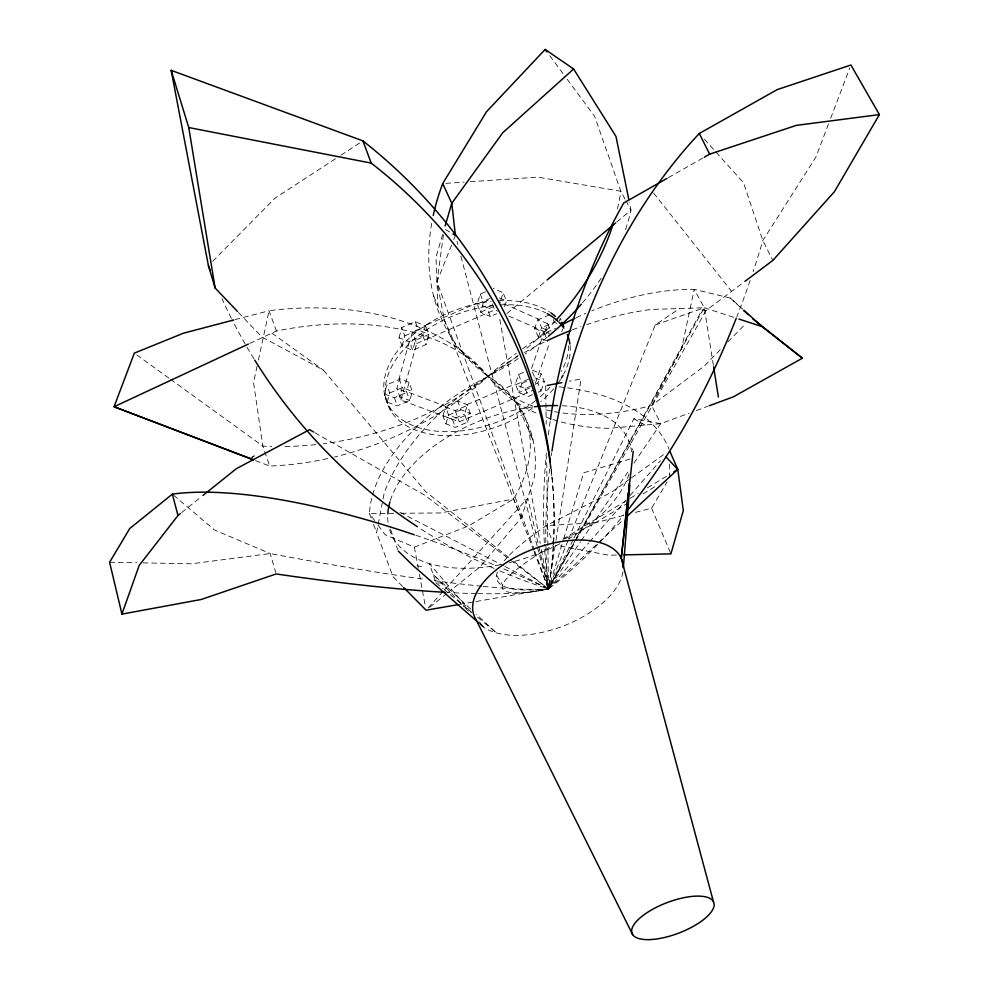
<?xml version="1.0" encoding="UTF-8"?>
<svg xmlns="http://www.w3.org/2000/svg" width="989" height="989" viewBox="0 0 989 989"><rect width="100%" height="100%" fill="white"/><g stroke="black" fill="none" stroke-linecap="round" stroke-linejoin="round"><path stroke-width="0.74" stroke-dasharray="4.95 3.71" d="M550.589 571.185L550.712 570.097M443.468 234.838L436.99 281.766L444.382 320.053L533.442 550.131M475.956 601.535L548.475 588.962L555.793 541.774M556.028 540.254L581.05 378.923L569.256 381.21M402.647 586.489L393.053 576.797L376.599 532.651L382.236 503.216M383.077 498.852L384.189 493.029A211.176 130.981 -26.6 0 1 488.022 376.352A212.338 124.762 -31.5 0 1 516.345 353.209M257.091 366.091L253.543 382.558L262.851 446.113L269.651 466.029A258.957 185.92 -22.9 0 0 333.12 457.326M258.389 360.107L269.057 310.731A245.581 165.756 -12.7 0 1 488.022 376.352A237.001 144.53 -34 0 0 532.675 405.947M399.049 337.719L401.781 327.557L415.293 321.734L425.925 326.135L412.487 331.933L409.706 342.009L399.049 337.719L402.029 346.002L412.697 350.267L426.098 344.493L428.979 334.393L425.616 325.307L476.871 303.203L486.761 307.517L490.297 316.505L496.775 313.723M425.616 325.307L422.773 335.432L409.409 341.18L399.123 378.577L409.112 382.409L412.314 391.384L409.718 400.508L397.232 405.861L387.218 402.164L384.375 393.968L386.847 384.808L399.42 379.405L396.886 388.603L400.916 400.063L459.292 421.833L532.824 390.371M402.029 346.002L404.785 335.864L401.781 327.557M387.218 402.164L389.703 393.004L386.847 384.808M400.916 400.063L416.715 343.517L412.487 331.933M399.123 378.577L402.313 387.589L399.766 396.774L409.718 400.508L406.541 391.545L409.112 382.409M442.639 234.455L436.001 257.103L437.954 305.737L456.114 346.15L488.022 376.352A236.383 165.064 -31.8 0 0 538.362 414.07M477.749 593.623A491.076 61.269 11.6 0 0 548.475 588.962L563.186 540.427M563.643 538.956L583.708 472.779L630.29 458.958M442.973 415.837L445.668 407.035L455.15 410.62L467.34 405.403L464.546 414.168L467.513 422.142L455.36 427.347L445.903 423.848L442.973 415.837L452.418 419.361L464.546 414.168M485.463 291.804L480.246 294.054L477.193 304.031L490.161 298.431M445.903 423.848L448.61 415.071L445.371 406.232L406.541 391.545M480.246 294.054L483.485 302.275L480.407 312.227L490.297 316.505M500.891 299.927L503.141 292.831L493.288 288.429M467.513 422.142L470.331 413.39L467.043 404.6L457.61 400.99L445.371 406.232M504.613 306.677L506.442 301.015L503.141 292.831M447.658 592.868L480.011 566.907L521.512 517.494L534.072 478.528A223.489 146.434 -18.9 0 0 488.022 376.352A261.405 190.729 -33.7 0 1 431.76 222.995M532.539 394.623L528.299 396.441L518.805 392.645L515.356 383.905L518.545 374.559L524.232 372.124M546.336 340.711L538.337 337.261L534.728 328.422L537.991 318.878L499.668 301.954M518.545 374.559L522.019 383.324L518.805 392.645L530.141 387.787M538.337 337.261L541.626 327.73L537.991 318.878M534.728 328.422L544.049 332.477L531.328 369.082L534.839 377.823L533.899 380.505M549.6 314.823L538.325 319.67L547.671 323.799L544.37 333.281L555.534 328.484M535.395 383.089L549.76 342.33M559.341 321.091L560.293 318.371L561.418 321.042M538.177 392.213L540.995 391.001L537.818 383.102L541.119 373.793L531.649 369.874M561.715 331.822L562.692 329.102M540.995 391.001L544.321 381.717L541.119 373.793M828.485 123.984L815.9 157.078L762.816 240.562A547.276 314.465 -77.7 0 1 753.124 271.629M830.673 118.235L849.823 67.882M451.516 245.247L436.99 281.766L534.27 549.835M453.741 239.635L455.422 235.419M483.262 586.378A516.023 42.082 12.9 0 0 548.475 588.962L568.094 540.439M568.663 539.017L655.225 324.961L679.604 308.531M497.393 572.025A430.536 61.293 -21.6 0 0 548.475 588.962L573.261 539.537M573.941 538.152L633.838 418.706L660.739 423.663L689.222 413.142M499.729 570.863A522.353 506.689 43.4 0 0 548.475 588.962L575.932 539.079M576.674 537.732L702.091 309.916L706.059 310.534L743.728 282.273M503.747 568.91A383.547 113.599 23.6 0 1 548.475 588.962L574.56 541.861M575.301 540.513L704.255 307.727L694.253 289.369A212.338 124.762 -31.5 0 0 591.731 310.892M504.872 566.462L548.475 588.962L574.992 542.108M575.746 540.773L706.059 310.534M635.383 512.389L651.615 508.185L667.142 481.816M314.898 432.725L424.652 495.143L548.475 588.962L580.419 541.91M581.285 540.637L629.647 469.441M633.974 463.075L660.739 423.663L651.615 405.49L681.656 348.412L694.253 289.369L730.451 298.085L742.863 309.285M513.588 561.307L548.475 588.962L588.653 542.936M589.654 541.787L625.988 500.162M630.03 495.526L660.368 460.775M428.163 607.901L443.727 590.73M444.766 589.592L527.78 498.048L548.475 588.962L597.455 543.678M720.289 349.698L704.156 366.202L651.615 405.49A237.001 144.53 -34 0 1 542.949 409.112M727.817 341.996L745.026 324.404M212.697 261.232L275.078 198.097L335.803 158.549M598.568 542.64L623.404 519.67M506.912 313.501L545.903 281.024M616.79 221.969L630.97 210.163L629.437 202.634M429.683 607.295L446.459 593.833M181.556 512.623L201.793 496.391M630.166 478.775L611.746 492.102L546.361 525.604A430.536 61.293 -21.6 0 0 504.279 560.775M631.39 477.897L665.782 453.024M250.378 458.686L255.731 454.866L252.232 457.054M340.97 155.186L360.342 142.564M562.976 539.129L624.999 501.46M630.277 498.246L638.202 493.437M647.436 487.824L669.874 474.201M628.547 502.684L595.551 522.711L564.521 539.054M643.073 493.882L657.586 485.067M668.403 177.6L703.006 157.943M249.71 343.455L276.413 331.006A245.804 152.961 -19.6 0 1 488.022 376.352A261.096 187.366 -20.2 0 0 518.866 358.216M404.785 335.864L418.335 330.017L428.979 334.393L415.504 340.204L412.697 350.267L409.409 341.18M483.485 302.275L490.025 299.457M486.761 307.517L493.214 304.736M493.412 306.627L480.407 312.227L476.871 303.203M416.715 343.517L494.723 309.916L497.529 311.139M389.703 393.004L402.313 387.589L412.314 391.384M557.005 323.44L554.347 322.266L541.626 327.73L549.649 331.241M384.375 393.968L394.376 397.702L406.825 392.361L396.886 388.603M467.043 404.6L515.356 383.905M528.386 379.244L515.677 384.696L525.159 388.516L533.603 384.906M522.019 383.324L528.423 380.58M460.886 409.817L448.61 415.071L458.105 418.619L470.331 413.39L460.886 409.817L457.61 400.99M535.012 384.301L537.818 383.102M378.157 525.307L385.117 534.74L414.366 547.152L468.514 525.975L513.563 499.012A223.39 126.271 -18.3 0 0 488.022 376.352A260.49 202.312 -28.1 0 0 518.224 355.236M696.355 410.522L707.741 406.306M655.225 324.961L704.255 307.727L734.592 317.63M235.147 319.62L269.057 310.731L276.413 331.006M623.577 515.454L595.551 522.711L546.361 525.604L553.729 544.741A413.068 40.017 -22 0 0 548.475 588.962A547.276 314.465 -77.7 0 0 623.836 514.861M459.329 604.415L474.436 601.794M660.739 423.663L609.286 428.336A236.383 165.064 -31.8 0 1 552.591 419.423M445.779 183.361L464.162 182.124M470.294 181.704L537.707 177.142L620.845 191.248L625.184 199.358M616.407 555.052L608.841 555.212L556.708 545.31M393.721 513.316L369.466 513.514A210.991 117.394 -20.6 0 1 372.185 496.404M401.299 513.266L440.698 512.945L513.563 499.012L521.512 517.494M109.606 562.271L136.952 562.778M143.034 562.889L191.656 563.767L270.232 553.556A516.023 42.082 12.9 0 0 425.727 579.455M471.209 612.451L429.362 563.545L435.939 582.756L442.615 583.127M416.975 565.77L421.537 566.573M255.545 460.651L269.651 466.029M534.839 377.823L544.321 381.717M508.766 316.047L549.513 333.825M499.383 297.887L506.442 301.015M399.952 512.351L503.512 565.77M508.766 557.499L425.764 491.718L323.329 370.071L261.776 336.89L238.448 312.462M633.838 418.706L645.038 425.085M445.532 229.522L452.95 233.948M271.888 333.108L323.329 370.071M136.828 354.94L169.28 378.404M170.528 379.306L262.851 446.113A258.945 188.924 -12.7 0 0 271.802 446.447M435.939 582.756L443.06 588.665M444.246 589.642L449.006 593.573M450.193 594.562L471.555 612.265M477.489 617.185L496.478 632.923L476.278 614.243M173.52 495.143L214.675 530.092L270.232 553.556L275.758 572.507M479.529 623.552L484.153 627.595L479.171 621.772M470.665 609.063L433.034 574.263L463.915 606.48M730.451 298.085L742.628 309.495M464.978 607.592L470.307 613.143M479.9 623.144L484.153 627.595M704.44 139.214L743.53 182.792L762.816 240.562L772.842 260.428M653.581 192.991L731.6 291.384M549.723 55.656L563.483 74.249M567.154 79.219L594.673 116.418L620.845 191.248A260.49 202.312 -28.1 0 1 616.604 212.153M374.683 520.597L369.466 513.514L371.505 518.978M496.626 575.239L502.622 585.08M625.901 200.705L630.97 210.163A261.096 187.366 -20.2 0 1 624.739 231.883M433.59 295.909L437.954 305.737M515.788 400.904L533.071 440.278L529.053 431.117M628.683 440.587L632.639 449.896M651.615 508.185L670.925 553.865M553.234 319.583L554.347 322.266M547.671 323.799L550.997 331.822M544.049 332.477L547.671 341.292M492.337 303.895L494.723 309.916M525.159 388.516L528.299 396.441M533.998 551.565L548.475 588.962A507.097 467.649 18.4 0 0 551.269 469.491L551.775 475.82M373.545 524.454L376.599 532.651M455.15 410.62L459.292 421.833M422.773 335.432L426.098 344.493M452.418 419.361L455.36 427.347M415.293 321.734L418.335 330.017M534.802 551.281L548.475 588.962A489.679 445.829 14.1 0 0 551.096 469.911M390.606 529.56L397.726 549.649M394.376 397.702L397.232 405.861M389.023 406.195L390.457 410.324M456.992 241.378L457.771 244.37M460.911 256.299L537.089 545.693M537.484 547.189L548.475 588.962L546.645 456.572M414.366 547.152L418.273 568.168M419.398 574.164L422.179 589.172M422.464 590.68L425.53 607.184M499.816 319.398L540.278 543.53M541.366 549.587L548.475 588.962A427.211 286.798 -73.2 0 1 545.829 544.074M713.366 365.238L704.255 307.727L650.861 309.483A212.103 122.772 -22.8 0 0 586.65 324.639M545.668 385.759L546.2 424.244M669.466 464.113L669.466 477.86M551.145 418.94A236.383 165.064 -31.8 0 1 543.962 416.357M517.754 356.399A212.103 122.772 -22.8 0 0 488.022 376.352A258.957 185.92 -22.9 0 1 334.579 456.98M524.368 352.541A212.103 122.772 -22.8 0 1 545.903 341.279M572.421 329.807A212.103 122.772 -22.8 0 1 580.951 326.63M601.151 278.28A261.096 187.366 -20.2 0 1 582.298 303.03M547.3 337.187A261.096 187.366 -20.2 0 1 525.27 353.889M372.581 494.933A210.991 117.394 -20.6 0 1 488.022 376.352A258.945 188.924 -12.7 0 1 323.378 443.715M522.649 348.684A212.338 124.762 -31.5 0 1 551.442 330.499M576.278 317.654A212.338 124.762 -31.5 0 1 586.02 313.278M555.422 320.881A260.49 202.312 -28.1 0 1 524.195 350.427M315.85 444.605A258.945 188.924 -12.7 0 1 282.384 446.534M494.08 568.403A522.353 506.689 43.4 0 1 418.644 527.545M253.988 358.846A522.353 506.689 43.4 0 1 232.069 319.67M231.364 318.285A522.353 506.689 43.4 0 1 221.981 298.591M559.008 386.835A291.854 143.937 -21.8 0 1 668.947 449.018M545.804 542.541A427.211 286.798 -73.2 0 1 549.637 468.922M551.343 455.558A427.211 286.798 -73.2 0 1 551.763 452.579M750.144 280.456A547.276 314.465 -77.7 0 1 736.867 316.678M415.85 535.284A383.547 113.599 23.6 0 1 496.639 565.906M481.779 586.23A516.023 42.082 12.9 0 1 434.295 580.63M548.475 588.962A453.358 315.491 -79.2 0 1 544.395 544.259M544.321 542.738A453.358 315.491 -79.2 0 1 546.361 453.073M548.351 434.826A453.358 315.491 -79.2 0 1 550.193 421.067M476.216 593.585A491.076 61.269 11.6 0 1 446.954 592.423M570.084 345.458A96.403 59.649 -20.9 0 1 563.668 374.114M560.689 379.257A96.403 59.649 -20.9 0 1 558.142 383.027M553.667 388.801A96.403 59.649 -20.9 0 1 540.736 401.67M532.292 408.234A96.403 59.649 -20.9 0 1 387.713 404.649A96.403 59.649 -20.9 0 1 492.942 305.527M500.15 304.921A96.403 59.649 -20.9 0 1 545.928 312.969M568.613 345.791A96.267 59.748 -20.9 0 1 561.332 371.419M550.069 387.095A96.267 59.748 -20.9 0 1 536.829 399.618M535.63 400.57A96.267 59.748 -20.9 0 1 387.058 402.399A96.267 59.748 -20.9 0 1 491.298 301.385M498.505 300.792A96.267 59.748 -20.9 0 1 549.538 311.968M622.983 571.79A79.021 41.291 -20.7 0 1 561.888 626.556A79.021 41.291 -20.7 0 1 480.567 624.875M629.091 473.867A127.606 72.42 -20.7 0 1 568.898 538.696M559.836 543.715A127.606 72.42 -20.7 0 1 509.224 562.753M500.1 564.744A127.606 72.42 -20.7 0 1 389.604 529.597M388.059 522.377A127.606 72.42 -20.7 0 1 387.737 515.318M390.334 500.545A127.606 72.42 -20.7 0 1 532.848 406.949M562.123 405.725A127.606 72.42 -20.7 0 1 631.6 451.899"/><path stroke-width="1.48" d="M623.391 567.402L629.82 485.24M713.378 901.548L621.253 558.241L628.25 492.843M628.584 489.802L629.227 483.72M621.253 558.241L633.207 451.231M445.137 225.962L451.775 203.289L502.758 132.736L573.632 68.983L615.974 136.42L628.831 199.63M445.26 592.324A491.076 61.269 11.6 0 1 276.178 573.954L201.101 599.507L121.931 614.12L139.177 565.448L177.983 515.492L180.369 513.575M551.973 451.083A427.211 286.798 -73.2 0 1 699.297 133.478L777.206 89.616L850.911 65.002L879.394 114.6L834.419 191.705L772.842 260.428L744.94 281.37M433.244 215.466A261.405 190.729 -33.7 0 1 442.713 183.571L486.526 111.72L545.137 49.45L573.632 68.983M626.803 516.53L677.786 469.392L670.06 451.713M547.078 280.035L615.615 222.958M414.329 534.777A383.547 113.599 23.6 0 0 172.346 494.141L129.744 528.509L109.606 562.271L121.931 614.12M202.98 495.44L236.309 468.712L309.545 429.683L313.562 431.958M673.83 471.802L677.786 469.392L666.091 457.054M667.068 178.354L623.75 202.968A453.358 315.491 -79.2 0 0 550.416 419.534M704.341 157.189L709.657 154.16L796.343 125.38L879.394 114.6M752.654 318.742L802.376 358.203L733.381 396.836L709.175 405.787M248.326 344.098L114.069 406.739L253.196 459.712L114.069 406.739L134.343 353.122L183.534 333.169L233.676 320.016M547.14 385.475L561.888 382.632M457.82 604.687L426.086 610.188L403.71 587.565M623.985 554.891L670.925 553.865L683.312 510.509L677.786 469.392M550.379 462.086A507.097 467.649 18.4 0 0 362.926 140.883L171.171 70.343L188.751 127.544L371.196 163.098A489.679 445.829 14.1 0 1 550.91 468.44M738.931 319.051L762.049 326.605L802.376 358.203M452.95 233.948L455.422 235.419L451.775 203.289L442.713 183.571M478.367 622.538L412.413 564.966L398.246 551.083M744 310.311L762.049 326.605M743.728 310.534L748.154 314.687M171.171 70.343L208.395 265.584L215.12 288.022L237.385 311.35M545.137 49.45L546.979 51.935M699.297 133.478L709.657 154.16M632.7 934.704L476.006 619.547A79.021 41.291 -20.7 0 1 536.483 547.918A79.021 41.291 -20.7 0 1 623.305 567.513M561.975 322.377L563.656 326.395M362.926 140.883L371.196 163.098M172.346 494.141L177.983 515.492M188.751 127.544L215.12 288.022M713.601 366.746L718.397 397.009M547.263 340.636A212.103 122.772 -22.8 0 1 570.999 330.363M581.272 304.204A261.096 187.366 -20.2 0 1 548.487 336.198M561.01 325.257A212.338 124.762 -31.5 0 1 574.893 318.31M612.673 225.591A260.49 202.312 -28.1 0 1 556.473 319.744M417.358 526.704A522.353 506.689 43.4 0 1 254.791 360.144M210.039 269.923A522.353 506.689 43.4 0 1 208.395 265.584M736.311 318.099A547.276 314.465 -77.7 0 1 628.559 509.051M562.964 375.4A96.403 59.649 -20.9 0 1 561.48 377.971M547.3 313.698A96.403 59.649 -20.9 0 1 558.031 321.388M559.106 322.439A96.403 59.649 -20.9 0 1 563.817 328.163M567.253 334.443A96.403 59.649 -20.9 0 1 569.911 344.036M550.774 312.796A96.267 59.748 -20.9 0 1 555.311 316.381M561.27 322.921A96.267 59.748 -20.9 0 1 563.656 326.58M387.812 513.86A127.606 72.42 -20.7 0 1 389.938 501.868M534.344 406.763A127.606 72.42 -20.7 0 1 557.536 405.577M649.884 939.599A43.714 16.331 -20.8 0 0 714.058 905.825A43.714 16.331 -20.8 0 0 654.693 908.174A43.714 16.331 -20.8 0 0 649.884 939.599"/></g></svg>
